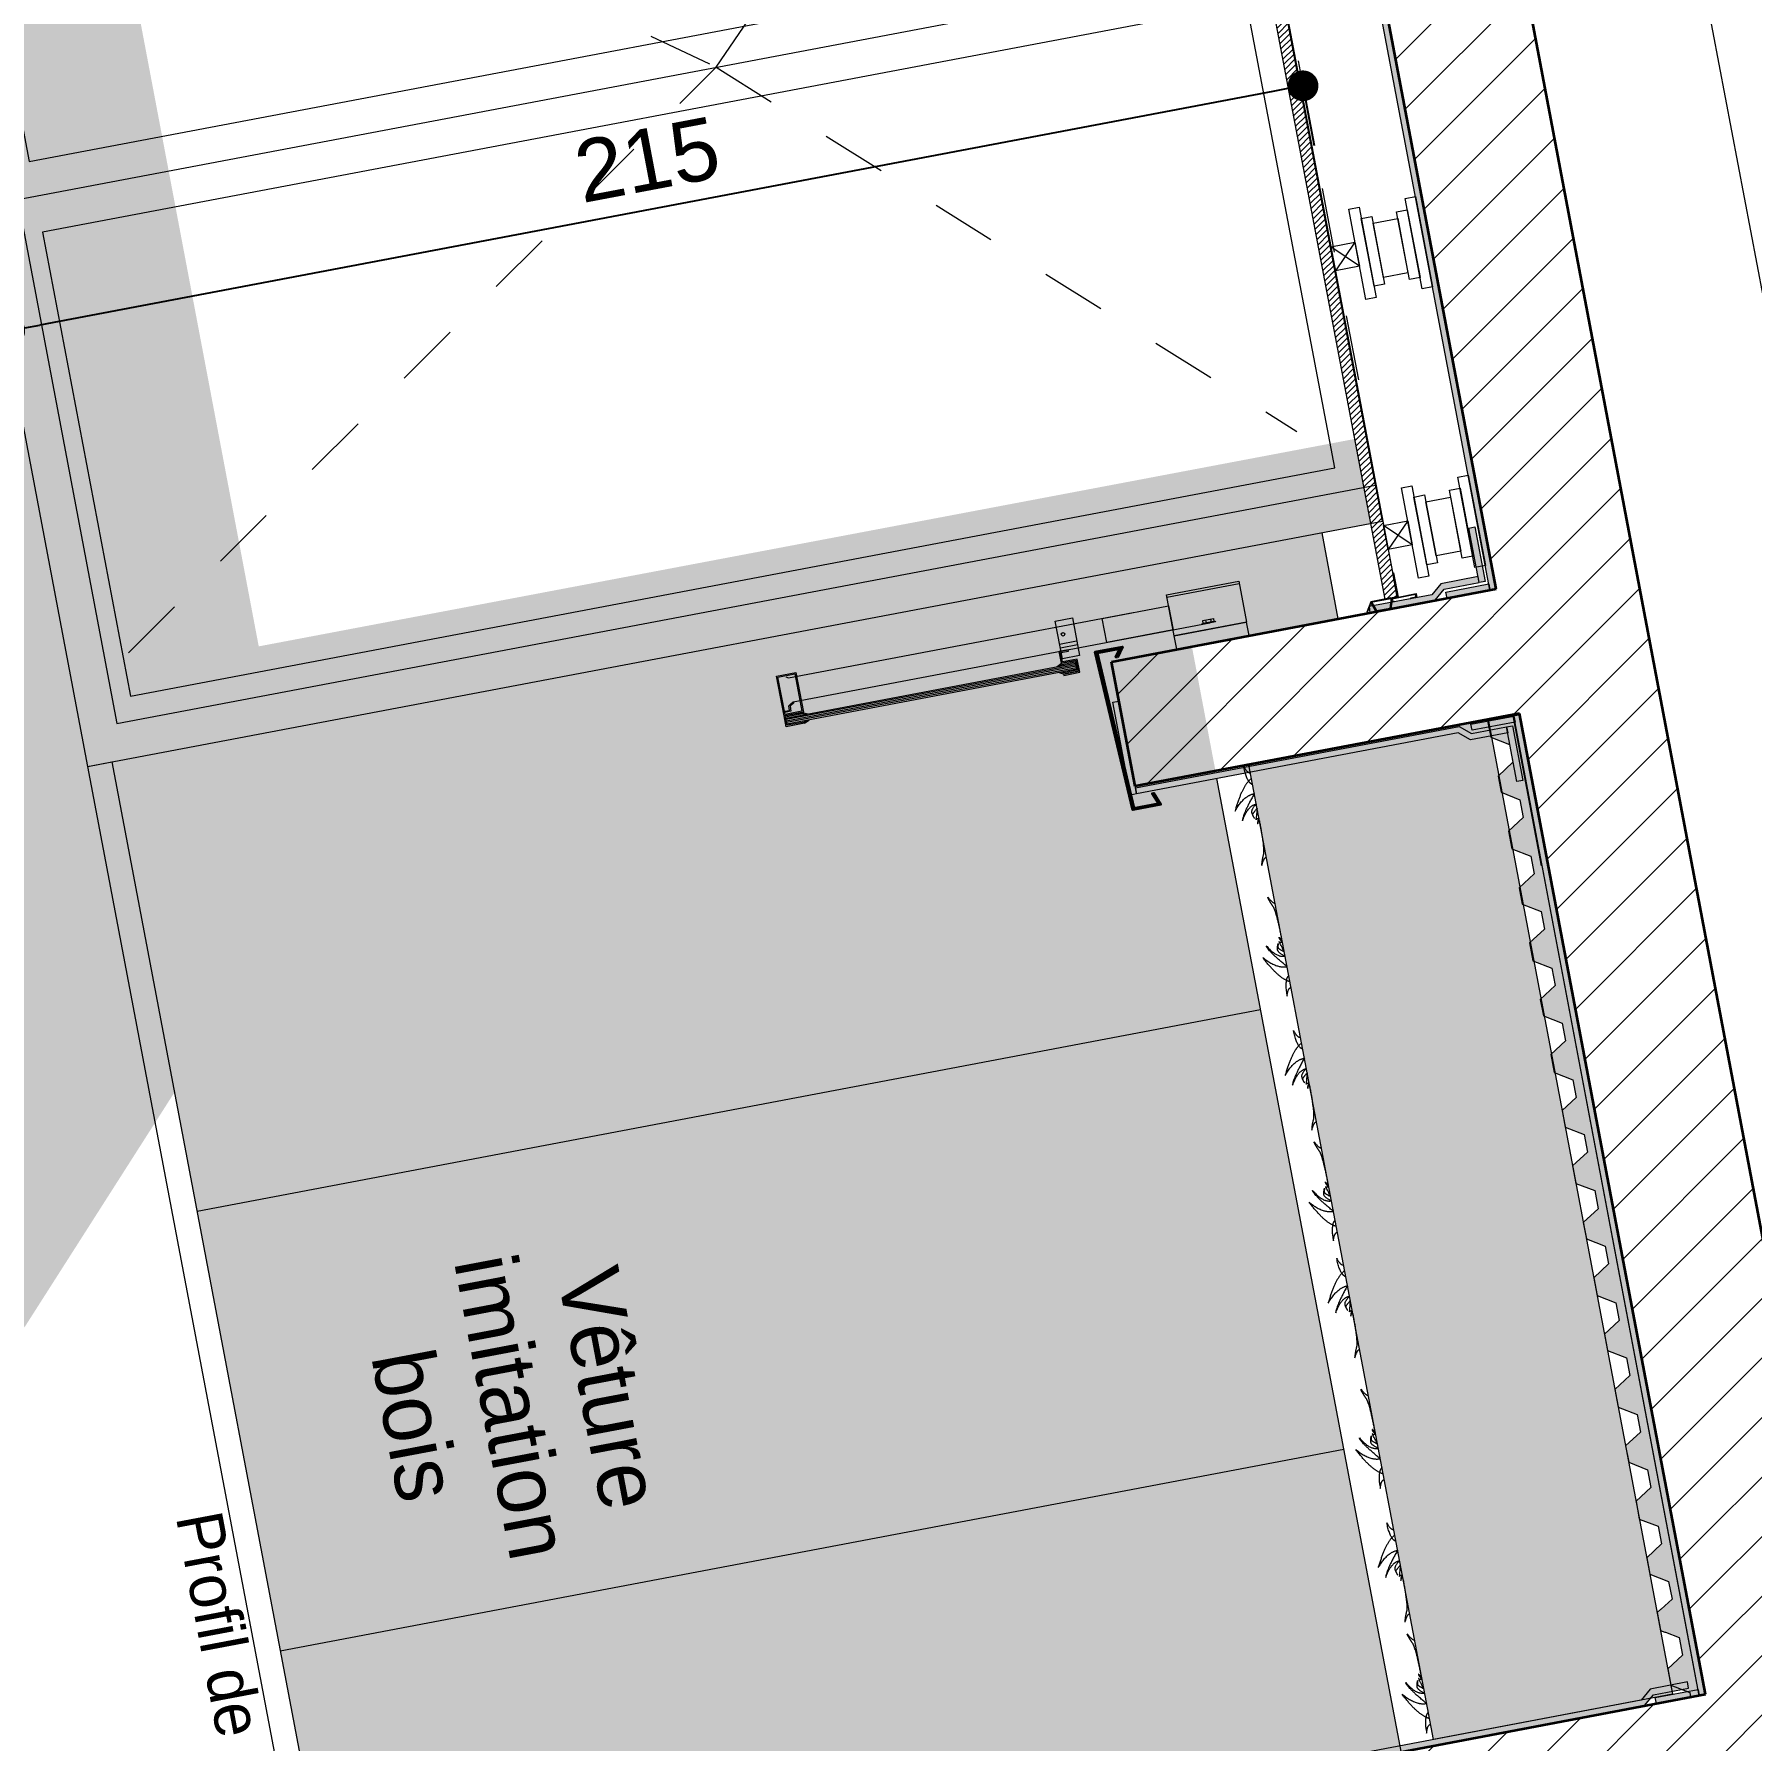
# Model space of a CAD drawing. Header units: centimetres. Extents: x 56941 to 84569, y -27946 to -11680.
# Drawn here: x 58440.4 to 58720.6, y -25611.1 to -25332.8 of the extents above; entities that cross this region are included whole.
import ezdxf

# ---------------------------------------------------------------- set-up
doc = ezdxf.new("R2010")
doc.units = ezdxf.units.CM
doc.header["$LTSCALE"] = 50.8
doc.header["$PDMODE"] = 1
doc.header["$PDSIZE"] = -2
doc.linetypes.add('Style de ligne -1', pattern=[0.41664, 0.20828, -0.20836])
doc.layers.get('0').update_dxf_attribs({"lineweight": 18})
for name, color, linetype, lineweight in [('0-PROJET-BOIS', 7, 'Continuous', 5), ('0-PROJET-BOIS PANNEAUX FACADE', 7, 'Continuous', 5), ('0-PROJET-COTATIONS', 7, 'Continuous', 13), ('0-PROJET-DESSINS CRÉES', 7, 'Continuous', 9), ('0-PROJET-Garde corps', 7, 'Continuous', 5), ('0-PROJET-ISOLATION', 7, 'Continuous', 13), ('0-PROJET-MENUISERIES EXT', 7, 'Continuous', 5), ('0-PROJET-MUR BETON', 7, 'Continuous', 35), ('0-PROJET-TEXTE', 7, 'Continuous', 5)]:
    doc.layers.add(name, color=color, linetype=linetype, lineweight=lineweight)
doc.styles.add('Futura Std Book', font='Futura Std Book')
doc.styles.add('Helvetica', font='Helvetica')
doc.dimstyles.new('IS', dxfattribs={"dimtxt": 10.08724, "dimasz": 5.007446, "dimexe": 2, "dimexo": 10, "dimgap": 3, "dimtad": 1, "dimdec": 1, "dimtxsty": 'Helvetica', "dimblk": 'DOT', "dimblk1": 'DOT', "dimblk2": 'DOT', "dimcen": 0, "dimdle": 10, "dimazin": 0, "dimtfac": 0.8, "dimtdec": 1, "dimtix": 1, "dimtmove": 0, "dimatfit": 0, "dimldrblk": 'VW_FILLEDARROW-1', "dimfxl": 0, "dimfrac": 2, "dimtolj": 1, "dimarcsym": 0})

# ---------------------------------------------------------------- blocks, each defined once
blk = doc.blocks.new('PORTE FENETRE TYPE 1 FACADE')
at = {"layer": '0-PROJET-DESSINS CRÉES', "color": 7, "linetype": 'Continuous', "lineweight": 5}
blk.add_line((177, -6), (177, -215), dxfattribs=at)
at = {"layer": '0-PROJET-DESSINS CRÉES', "color": 7, "linetype": 'Style de ligne -1', "lineweight": 5}
for p, q in [((95, -10), (177, -122)), ((253, -10), (177, -122)), ((177, -122), (95, -204)), ((177, -122), (253, -204))]:
    blk.add_line(p, q, dxfattribs=at)
at = {"layer": '0-PROJET-MENUISERIES EXT', "color": 7, "linetype": 'Continuous', "lineweight": 13, "flags": 128}
for points in [[(270, 0), (270, -215), (0, -215), (0, 0)], [(264, -6), (264, -215), (90, -215), (90, -6)], [(171.23, -9), (171.23, -209), (93, -209), (93, -9)], [(260, -9), (260, -209), (183, -209), (183, -9)]]:
    blk.add_lwpolyline(points, close=True, dxfattribs=at)
blk = doc.blocks.new('Groupe-40-1')
at = {"layer": '0-PROJET-DESSINS CRÉES', "color": 7, "linetype": 'Continuous', "lineweight": 13, "flags": 128}
blk.add_lwpolyline([(19673.3, -47755.86), (19632.26, -47539.15), (19636.19, -47538.4), (19677.23, -47755.12)], close=True, dxfattribs=at)
blk = doc.blocks.new('_DOT')
at = {"color": 0, "linetype": 'ByBlock', "lineweight": -2}
blk.add_line((-0.5, 0), (-1, 0), dxfattribs=at)
at = {"color": 0, "linetype": 'ByBlock', "const_width": 0.5}
blk.add_lwpolyline([(-0.25, 0, 1), (0.25, 0, 1)], format="xyb", close=True, dxfattribs=at)
blk = doc.blocks.new('*D61')
at = {"layer": '0-PROJET-COTATIONS', "color": 0, "linetype": 'Continuous', "lineweight": -2}
for p, q in [((58438.29, -25390.93), (58436.05, -25379.14)), ((58404.47, -25381.34), (58405.16, -25384.99)), ((58431.51, -25382.04), (58410.45, -25386.03))]:
    blk.add_line(p, q, dxfattribs=at)
at = {"layer": 'Defpoints', "color": 0}
for p in [(58405.53, -25386.96), (58406.33, -25391.16), (58492.9, -25679.31)]:
    blk.add_point(p, dxfattribs=at)
at = {"layer": '0-PROJET-COTATIONS', "color": 0, "lineweight": -2, "xscale": 5.007446289062499, "yscale": 5.007446289062499, "zscale": 5.007446289062499}
for p, rotation in [((58436.43, -25381.11), 10.72359474388649), ((58405.53, -25386.96), 190.7235947438865)]:
    blk.add_blockref('_DOT', p, dxfattribs=dict(at, rotation=rotation))
at = {"layer": '0-PROJET-COTATIONS', "color": 0, "lineweight": 5, "insert": (58419.48, -25376.13), "char_height": 10.087, "attachment_point": 5, "rotation": 10.7236, "style": 'Helvetica'}
blk.add_mtext('\\A1;31', dxfattribs=at)
blk = doc.blocks.new('VW_FILLEDARROW-1')
at = {"linetype": 'Continuous', "lineweight": 0}
blk.add_hatch(color=0, dxfattribs=at).paths.add_polyline_path([(-1.997, 0.535), (0, 0), (-1.997, -0.535)])
at = {"color": 0, "linetype": 'Continuous', "lineweight": 5, "flags": 128}
blk.add_lwpolyline([(-1.997, 0.535), (0, 0), (-1.997, -0.535)], close=True, dxfattribs=at)
blk = doc.blocks.new('*D62')
at = {"layer": '0-PROJET-COTATIONS', "color": 0, "linetype": 'Continuous', "lineweight": -2}
for p, q in [((58649.3, -25350.97), (58647.07, -25339.18)), ((58642.52, -25342.08), (58441.35, -25380.18)), ((58438.29, -25390.93), (58436.05, -25379.14))]:
    blk.add_line(p, q, dxfattribs=at)
at = {"layer": 'Defpoints', "color": 0}
for p in [(58653.44, -25372.86), (58436.43, -25381.11), (58492.9, -25679.31)]:
    blk.add_point(p, dxfattribs=at)
at = {"layer": '0-PROJET-COTATIONS', "color": 0, "lineweight": -2, "xscale": 5.007446289062499, "yscale": 5.007446289062499, "zscale": 5.007446289062499}
for p, rotation in [((58647.44, -25341.15), 10.72359474388967), ((58436.43, -25381.11), 190.7235947438897)]:
    blk.add_blockref('_DOT', p, dxfattribs=dict(at, rotation=rotation))
at = {"layer": '0-PROJET-COTATIONS', "color": 0, "lineweight": 5, "insert": (58540.44, -25353.23), "char_height": 10.087, "attachment_point": 5, "rotation": 10.7236, "style": 'Helvetica'}
blk.add_mtext('\\A1;215', dxfattribs=at)
blk = doc.blocks.new('Groupe-91-1')
at = {"layer": '0-PROJET-DESSINS CRÉES', "color": 7, "linetype": 'Continuous', "lineweight": 5}
for points in [[(19822.3, -47542.13), (19821.32, -47541.73), (19820.82, -47539.08)], [(19820.82, -47539.08), (19821.38, -47540.21), (19821.93, -47540.19)], [(19822.1, -47541.11), (19820.54, -47542.34), (19819.44, -47546.41)], [(19819.44, -47546.41), (19820.84, -47543.91), (19822.57, -47543.58)], [(19822.57, -47543.58), (19820.63, -47547.04), (19820.65, -47547.99)], [(19820.65, -47547.99), (19821.5, -47545.55), (19822.89, -47545.29)], [(19822.89, -47545.29), (19822.05, -47546.16), (19822.22, -47547.08), (19822.61, -47547.61)], [(19822.61, -47547.61), (19822.26, -47547.03), (19822.44, -47546.71), (19823.02, -47545.98)], [(19823.02, -47545.98), (19822.85, -47547.99), (19822.88, -47547.68), (19823.33, -47547.59)], [(19823.33, -47547.59), (19823.06, -47548.08), (19823.13, -47548.51)], [(19823.13, -47548.51), (19823.23, -47548.05), (19823.41, -47548.03)], [(19823.41, -47548.03), (19824.21, -47552.23), (19824.07, -47553.43)], [(19824.07, -47553.43), (19823.81, -47554.4), (19823.76, -47555.24)], [(19823.8, -47555.31), (19824.15, -47554.01), (19824.53, -47553.94)]]:
    blk.add_open_spline(points, degree=2, dxfattribs=at)
blk = doc.blocks.new('Groupe-92-1')
at = {"layer": '0-PROJET-DESSINS CRÉES', "color": 7, "linetype": 'Continuous', "lineweight": 5}
for points in [[(19825.71, -47562.07), (19825.12, -47561.27), (19824.76, -47560.51)], [(19824.77, -47560.42), (19825.57, -47561.5), (19825.95, -47561.43)], [(19827.07, -47567.35), (19826.27, -47563.14), (19825.71, -47562.07)], [(19827.91, -47571.79), (19824.84, -47569.28), (19824.51, -47568.38)], [(19824.51, -47568.38), (19826.2, -47570.35), (19827.59, -47570.08)], [(19827.59, -47570.08), (19826.48, -47569.58), (19826.3, -47568.66), (19826.48, -47568.02)], [(19826.48, -47568.02), (19826.36, -47568.69), (19826.65, -47568.93), (19827.46, -47569.39)], [(19827.15, -47567.78), (19826.72, -47567.43), (19826.62, -47567)], [(19826.62, -47567), (19826.89, -47567.39), (19827.07, -47567.35)], [(19827.46, -47569.39), (19826.56, -47567.59), (19826.7, -47567.87), (19827.15, -47567.78)], [(19828.38, -47574.26), (19826.47, -47573.69), (19823.96, -47570.3)], [(19823.96, -47570.3), (19826.18, -47572.12), (19827.91, -47571.79)], [(19828.18, -47573.24), (19827.42, -47573.97), (19827.92, -47576.62)], [(19827.92, -47576.62), (19828.03, -47575.37), (19828.55, -47575.18)]]:
    blk.add_open_spline(points, degree=2, dxfattribs=at)
blk = doc.blocks.new('Groupe-93-1')
at = {"layer": '0-PROJET-DESSINS CRÉES', "color": 7, "linetype": 'Continuous', "lineweight": 5}
for points in [[(19830.46, -47585.28), (19829.49, -47584.88), (19828.99, -47582.23)], [(19828.99, -47582.23), (19829.54, -47583.36), (19830.09, -47583.34)], [(19830.27, -47584.26), (19828.7, -47585.49), (19827.61, -47589.56)], [(19827.61, -47589.56), (19829.01, -47587.06), (19830.74, -47586.73)], [(19830.74, -47586.73), (19828.8, -47590.19), (19828.82, -47591.14)], [(19828.82, -47591.14), (19829.67, -47588.7), (19831.06, -47588.44)], [(19831.06, -47588.44), (19830.21, -47589.31), (19830.39, -47590.23), (19830.78, -47590.76)], [(19830.78, -47590.76), (19830.42, -47590.18), (19830.61, -47589.86), (19831.19, -47589.13)], [(19831.19, -47589.13), (19831.02, -47591.14), (19831.05, -47590.82), (19831.5, -47590.74)], [(19831.5, -47590.74), (19831.22, -47591.23), (19831.29, -47591.66)], [(19831.29, -47591.66), (19831.39, -47591.2), (19831.58, -47591.18)], [(19831.58, -47591.18), (19832.37, -47595.38), (19832.24, -47596.58)], [(19832.24, -47596.58), (19831.98, -47597.54), (19831.93, -47598.39)], [(19831.96, -47598.46), (19832.31, -47597.16), (19832.7, -47597.09)]]:
    blk.add_open_spline(points, degree=2, dxfattribs=at)
blk = doc.blocks.new('Groupe-94-1')
at = {"layer": '0-PROJET-DESSINS CRÉES', "color": 7, "linetype": 'Continuous', "lineweight": 5}
for points in [[(19833.27, -47601.99), (19832.68, -47601.19), (19832.32, -47600.43)], [(19832.33, -47600.34), (19833.13, -47601.42), (19833.51, -47601.35)], [(19834.63, -47607.27), (19833.83, -47603.06), (19833.27, -47601.99)], [(19835.15, -47610), (19834.04, -47609.5), (19833.86, -47608.58), (19834.04, -47607.94)], [(19834.04, -47607.94), (19833.92, -47608.61), (19834.21, -47608.85), (19835.02, -47609.31)], [(19834.71, -47607.7), (19834.28, -47607.35), (19834.18, -47606.92)], [(19834.18, -47606.92), (19834.45, -47607.31), (19834.63, -47607.27)], [(19835.02, -47609.31), (19834.12, -47607.51), (19834.26, -47607.79), (19834.71, -47607.7)], [(19835.94, -47614.18), (19834.03, -47613.61), (19831.52, -47610.22)], [(19831.52, -47610.22), (19833.74, -47612.04), (19835.47, -47611.71)], [(19835.47, -47611.71), (19832.4, -47609.2), (19832.07, -47608.3)], [(19832.07, -47608.3), (19833.76, -47610.27), (19835.15, -47610)], [(19835.74, -47613.16), (19834.98, -47613.89), (19835.48, -47616.54)], [(19835.48, -47616.54), (19835.59, -47615.29), (19836.11, -47615.1)]]:
    blk.add_open_spline(points, degree=2, dxfattribs=at)
blk = doc.blocks.new('Groupe-95-1')
at = {"layer": '0-PROJET-DESSINS CRÉES', "color": 7, "linetype": 'Continuous', "lineweight": 5}
for points in [[(19837.31, -47621.39), (19835.74, -47622.62), (19834.64, -47626.7)], [(19837.5, -47622.42), (19836.53, -47622.01), (19836.02, -47619.36)], [(19836.02, -47619.36), (19836.58, -47620.49), (19837.13, -47620.47)], [(19834.64, -47626.7), (19836.05, -47624.19), (19837.77, -47623.86)], [(19837.77, -47623.86), (19835.84, -47627.32), (19835.86, -47628.28)], [(19835.86, -47628.28), (19836.71, -47625.83), (19838.1, -47625.57)], [(19838.1, -47625.57), (19837.25, -47626.45), (19837.42, -47627.36), (19837.82, -47627.89)], [(19837.82, -47627.89), (19837.46, -47627.32), (19837.65, -47626.99), (19838.23, -47626.26)], [(19838.23, -47626.26), (19838.06, -47628.27), (19838.08, -47627.96), (19838.53, -47627.87)], [(19838.53, -47627.87), (19838.26, -47628.36), (19838.33, -47628.79)], [(19838.33, -47628.79), (19838.43, -47628.33), (19838.62, -47628.31)], [(19838.62, -47628.31), (19839.41, -47632.52), (19839.28, -47633.71)], [(19839.28, -47633.71), (19839.02, -47634.68), (19838.97, -47635.52)], [(19839, -47635.59), (19839.35, -47634.3), (19839.74, -47634.22)]]:
    blk.add_open_spline(points, degree=2, dxfattribs=at)
blk = doc.blocks.new('Groupe-96-1')
at = {"layer": '0-PROJET-DESSINS CRÉES', "color": 7, "linetype": 'Continuous', "lineweight": 5}
for points in [[(19840.91, -47642.36), (19840.32, -47641.55), (19839.96, -47640.79)], [(19839.97, -47640.7), (19840.77, -47641.79), (19841.15, -47641.71)], [(19842.27, -47647.63), (19841.48, -47643.42), (19840.91, -47642.36)], [(19843.11, -47652.07), (19840.04, -47649.56), (19839.72, -47648.67)], [(19839.72, -47648.67), (19841.4, -47650.63), (19842.79, -47650.37)], [(19842.79, -47650.37), (19841.68, -47649.86), (19841.51, -47648.94), (19841.68, -47648.31)], [(19841.68, -47648.31), (19841.56, -47648.97), (19841.85, -47649.21), (19842.66, -47649.68)], [(19842.35, -47648.06), (19841.92, -47647.71), (19841.83, -47647.28)], [(19841.83, -47647.28), (19842.09, -47647.67), (19842.27, -47647.63)], [(19842.66, -47649.68), (19841.76, -47647.87), (19841.9, -47648.15), (19842.35, -47648.06)], [(19843.58, -47654.54), (19841.67, -47653.97), (19839.16, -47650.58)], [(19839.16, -47650.58), (19841.39, -47652.4), (19843.11, -47652.07)], [(19843.39, -47653.52), (19842.63, -47654.26), (19843.13, -47656.9)], [(19843.13, -47656.9), (19843.23, -47655.65), (19843.76, -47655.47)]]:
    blk.add_open_spline(points, degree=2, dxfattribs=at)
blk = doc.blocks.new('Groupe-97-1')
at = {"layer": '0-PROJET-DESSINS CRÉES', "color": 7, "linetype": 'Continuous', "lineweight": 5}
for points in [[(19845.67, -47665.56), (19844.69, -47665.16), (19844.19, -47662.51)], [(19844.19, -47662.51), (19844.75, -47663.64), (19845.3, -47663.62)], [(19845.47, -47664.54), (19843.91, -47665.77), (19842.81, -47669.84)], [(19842.81, -47669.84), (19844.21, -47667.34), (19845.94, -47667.01)], [(19845.94, -47667.01), (19844, -47670.47), (19844.02, -47671.42)], [(19844.02, -47671.42), (19844.87, -47668.98), (19846.26, -47668.72)], [(19846.26, -47668.72), (19845.42, -47669.59), (19845.59, -47670.51), (19845.98, -47671.04)], [(19845.98, -47671.04), (19845.63, -47670.46), (19845.81, -47670.14), (19846.39, -47669.41)], [(19846.39, -47669.41), (19846.22, -47671.42), (19846.25, -47671.11), (19846.7, -47671.02)], [(19846.7, -47671.02), (19846.42, -47671.51), (19846.49, -47671.94)], [(19846.49, -47671.94), (19846.6, -47671.48), (19846.78, -47671.46)], [(19846.78, -47671.46), (19847.58, -47675.66), (19847.44, -47676.86)], [(19847.44, -47676.86), (19847.18, -47677.82), (19847.13, -47678.67)], [(19847.17, -47678.74), (19847.52, -47677.44), (19847.9, -47677.37)]]:
    blk.add_open_spline(points, degree=2, dxfattribs=at)
blk = doc.blocks.new('Groupe-98-1')
at = {"layer": '0-PROJET-DESSINS CRÉES', "color": 7, "linetype": 'Continuous', "lineweight": 5}
for points in [[(19848.47, -47682.28), (19847.88, -47681.47), (19847.52, -47680.71)], [(19847.53, -47680.62), (19848.33, -47681.71), (19848.71, -47681.63)], [(19849.83, -47687.55), (19849.04, -47683.34), (19848.47, -47682.28)], [(19850.67, -47691.99), (19847.6, -47689.48), (19847.28, -47688.59)], [(19847.28, -47688.59), (19848.96, -47690.55), (19850.35, -47690.29)], [(19850.35, -47690.29), (19849.24, -47689.78), (19849.07, -47688.86), (19849.24, -47688.23)], [(19849.24, -47688.23), (19849.12, -47688.89), (19849.41, -47689.13), (19850.22, -47689.6)], [(19849.91, -47687.98), (19849.48, -47687.63), (19849.39, -47687.2)], [(19849.39, -47687.2), (19849.65, -47687.59), (19849.83, -47687.55)], [(19850.22, -47689.6), (19849.32, -47687.79), (19849.46, -47688.07), (19849.91, -47687.98)], [(19851.14, -47694.46), (19849.23, -47693.89), (19846.72, -47690.5)], [(19846.72, -47690.5), (19848.95, -47692.32), (19850.67, -47691.99)], [(19850.95, -47693.44), (19850.19, -47694.18), (19850.69, -47696.82)], [(19850.69, -47696.82), (19850.79, -47695.57), (19851.32, -47695.39)]]:
    blk.add_open_spline(points, degree=2, dxfattribs=at)
blk = doc.blocks.new('Groupe-99-1')
at = {"layer": '0-PROJET-DESSINS CRÉES', "color": 7}
for name in ['Groupe-91-1', 'Groupe-92-1', 'Groupe-93-1', 'Groupe-94-1', 'Groupe-95-1', 'Groupe-96-1', 'Groupe-97-1', 'Groupe-98-1']:
    blk.add_blockref(name, (0, 0), dxfattribs=at)
blk = doc.blocks.new('Groupe-131-1')
at = {"layer": '0-PROJET-Garde corps', "color": 7, "linetype": 'Continuous', "lineweight": 5}
for p, q in [((19814.62, -47515.27), (19814.71, -47515.74)), ((19815.44, -47515.11), (19815.53, -47515.58))]:
    blk.add_line(p, q, dxfattribs=at)
at = {"layer": '0-PROJET-Garde corps', "color": 7, "linetype": 'Continuous', "lineweight": 5, "flags": 128}
for points in [[(19816.21, -47515.46), (19816.23, -47515.57), (19814.05, -47515.98), (19814.02, -47515.87)], [(19815.89, -47515.03), (19815.98, -47515.5), (19814.25, -47515.83), (19814.16, -47515.35)]]:
    blk.add_lwpolyline(points, close=True, dxfattribs=at)
blk = doc.blocks.new('Groupe-132-1')
at = {"layer": '0-PROJET-Garde corps', "color": 7}
blk.add_blockref('Groupe-131-1', (0, 0), dxfattribs=at)
blk = doc.blocks.new('Groupe-133-1')
at = {"layer": '0-PROJET-Garde corps', "color": 7, "linetype": 'Continuous', "lineweight": 5, "flags": 128}
for points in [[(19745.86, -47530.89), (19744.63, -47524.41), (19747.77, -47523.81), (19749, -47530.3)], [(19746.02, -47530.66), (19744.86, -47524.57), (19747.61, -47524.05), (19748.77, -47530.14)]]:
    blk.add_lwpolyline(points, close=True, dxfattribs=at)
blk = doc.blocks.new('Groupe-134-1')
at = {"layer": '0-PROJET-DESSINS CRÉES', "color": 7, "linetype": 'Continuous', "lineweight": 13, "flags": 128}
for points in [[(19791.46, -47524.08), (19793.87, -47523.62), (19793.53, -47521.86), (19791.13, -47522.31), (19790.76, -47520.39), (19792.2, -47520.12)], [(19791.5, -47524.28), (19794.1, -47523.78), (19793.69, -47521.62), (19791.29, -47522.08), (19791, -47520.55), (19792.24, -47520.32)]]:
    blk.add_lwpolyline(points, dxfattribs=at)
at = {"layer": '0-PROJET-Garde corps', "color": 8, "linetype": 'Continuous', "lineweight": 5}
for p, q in [((19808.31, -47511.52), (19820.1, -47509.28)), ((19790.81, -47519.17), (19793.59, -47518.65)), ((19790.93, -47519.8), (19793.71, -47519.27)), ((19793.46, -47522.54), (19746.17, -47531.49)), ((19793.51, -47522.79), (19746.22, -47531.74)), ((19793.55, -47523.03), (19746.27, -47531.99))]:
    blk.add_line(p, q, dxfattribs=at)
at = {"layer": '0-PROJET-Garde corps', "color": 7, "linetype": 'Continuous', "lineweight": 5}
blk.add_line((19749.19, -47532.09), (19749.91, -47531.58), dxfattribs=at)
at = {"layer": '0-PROJET-Garde corps', "color": 7, "linetype": 'Continuous', "lineweight": 5, "flags": 128}
for points in [[(19820.03, -47508.93), (19821.3, -47515.62), (19809.51, -47517.85), (19808.24, -47511.17)], [(19791.26, -47521.57), (19790.1, -47515.45), (19792.89, -47514.92), (19794.05, -47521.04)], [(19746.31, -47532.23), (19746.13, -47531.25), (19793.41, -47522.29), (19793.6, -47523.28)], [(19745.95, -47530.32), (19745.92, -47530.15), (19746.76, -47529.99), (19746.62, -47529.23), (19747.34, -47528.61), (19747.46, -47528.75), (19746.82, -47529.3), (19746.97, -47530.13)]]:
    blk.add_lwpolyline(points, close=True, dxfattribs=at)
for points in [[(19746.15, -47524.54), (19746.58, -47524.69), (19802.8, -47514.04)], [(19746.98, -47528.92), (19747.33, -47528.62), (19815.34, -47515.74)], [(19790.41, -47522.83), (19791.13, -47522.31), (19793.53, -47521.86), (19793.87, -47523.62), (19791.46, -47524.08), (19790.6, -47523.84)], [(19790.82, -47522.78), (19791.21, -47522.5), (19793.37, -47522.09), (19793.63, -47523.46), (19791.47, -47523.87), (19791.04, -47523.75)], [(19749.91, -47531.58), (19749.19, -47532.09), (19746.19, -47532.66), (19745.86, -47530.89), (19748.85, -47530.33), (19749.71, -47530.57)], [(19749.5, -47531.62), (19749.11, -47531.91), (19746.35, -47532.43), (19746.09, -47531.05), (19748.84, -47530.53), (19749.27, -47530.65)]]:
    blk.add_lwpolyline(points, dxfattribs=at)
at = {"layer": '0-PROJET-Garde corps', "color": 7, "linetype": 'Continuous', "lineweight": 13, "flags": 128}
for points in [[(19808.58, -47512.95), (19809.33, -47516.88), (19798.52, -47518.92), (19797.77, -47514.99)], [(19821.26, -47515.62), (19821.67, -47517.8), (19809.92, -47520.03), (19809.51, -47517.85)], [(19791.46, -47524.08), (19791.5, -47524.28), (19794.1, -47523.78), (19793.69, -47521.62), (19791.29, -47522.08), (19791, -47520.55), (19792.24, -47520.32), (19792.2, -47520.12), (19790.76, -47520.39), (19791.13, -47522.31), (19793.53, -47521.86), (19793.87, -47523.62)]]:
    blk.add_lwpolyline(points, close=True, dxfattribs=at)
at = {"layer": '0-PROJET-Garde corps', "color": 7, "linetype": 'Continuous', "lineweight": 5}
blk.add_circle((19791.35, -47517.59), 0.288, dxfattribs=at)
at = {"layer": '0-PROJET-DESSINS CRÉES', "color": 7}
blk.add_blockref('Groupe-132-1', (0, 0), dxfattribs=at)
at = {"layer": '0-PROJET-Garde corps', "color": 7}
blk.add_blockref('Groupe-133-1', (0, 0), dxfattribs=at)
blk = doc.blocks.new('Groupe-139-1')
at = {"layer": '0-PROJET-DESSINS CRÉES', "lineweight": 5, "flags": 128}
for points in [[(19858.58, -47506.67), (19855.79, -47491.93), (19857.48, -47491.61), (19860.27, -47506.35)], [(19849.37, -47508.41), (19846.58, -47493.67), (19848.27, -47493.35), (19851.06, -47508.09)], [(19850.71, -47506.25), (19848.62, -47495.19), (19850.36, -47494.86), (19852.45, -47505.92)], [(19852.24, -47504.81), (19850.57, -47495.97), (19854.57, -47495.21), (19856.25, -47504.05)], [(19856.5, -47505.15), (19854.41, -47494.1), (19856.14, -47493.77), (19858.24, -47504.82)]]:
    blk.add_lwpolyline(points, close=True, dxfattribs=at)
blk = doc.blocks.new('Groupe-140-1')
at = {"layer": '0-PROJET-DESSINS CRÉES', "color": 7, "linetype": 'Continuous', "lineweight": 13}
for p, q in [((19848.35, -47503.01), (19843.68, -47499.82)), ((19847.61, -47499.07), (19844.42, -47503.75))]:
    blk.add_line(p, q, dxfattribs=at)
at = {"layer": '0-PROJET-DESSINS CRÉES', "color": 7, "linetype": 'Continuous', "lineweight": 13, "flags": 128}
blk.add_lwpolyline([(19844.42, -47503.75), (19843.68, -47499.82), (19847.61, -47499.07), (19848.35, -47503.01)], close=True, dxfattribs=at)
blk = doc.blocks.new('Groupe-157-1')
at = {"layer": '0-PROJET-DESSINS CRÉES', "lineweight": 5, "flags": 128}
for points in [[(19840.77, -47462.96), (19837.98, -47448.22), (19839.67, -47447.9), (19842.46, -47462.64)], [(19849.98, -47461.22), (19847.19, -47446.48), (19848.88, -47446.16), (19851.67, -47460.9)], [(19842.11, -47460.8), (19840.01, -47449.74), (19841.75, -47449.41), (19843.84, -47460.47)], [(19843.63, -47459.36), (19841.96, -47450.52), (19845.97, -47449.76), (19847.64, -47458.6)], [(19847.89, -47459.7), (19845.8, -47448.65), (19847.54, -47448.32), (19849.63, -47459.37)]]:
    blk.add_lwpolyline(points, close=True, dxfattribs=at)
blk = doc.blocks.new('Groupe-158-1')
at = {"layer": '0-PROJET-DESSINS CRÉES', "color": 7, "linetype": 'Continuous', "lineweight": 13}
for p, q in [((19839, -47453.62), (19835.81, -47458.3)), ((19839.74, -47457.55), (19835.07, -47454.37))]:
    blk.add_line(p, q, dxfattribs=at)
at = {"layer": '0-PROJET-DESSINS CRÉES', "color": 7, "linetype": 'Continuous', "lineweight": 13, "flags": 128}
blk.add_lwpolyline([(19835.81, -47458.3), (19835.07, -47454.37), (19839, -47453.62), (19839.74, -47457.55)], close=True, dxfattribs=at)

msp = doc.modelspace()

# ---------------------------------------------------------------- hatches: boundary and pattern name
at = {"layer": '0-PROJET-BOIS', "linetype": 'Continuous', "lineweight": 5}
h = msp.add_hatch(dxfattribs=at)
h.set_pattern_fill('bois 45', color=9, style=0, pattern_type=2)
h.set_pattern_definition([(45, (38816.9114, 22086.9576), (0, -1), [])])
h.paths.add_polyline_path([(58567.17, -24919.6), (58662.79, -25424.51), (58660.83, -25424.88), (58565.21, -24919.97)])
at = {"layer": '0-PROJET-BOIS PANNEAUX FACADE', "linetype": 'Continuous', "lineweight": 0}
msp.add_hatch(color=34, dxfattribs=at).paths.add_polyline_path([(58650.48, -25414.06), (58653.13, -25428.09), (58629.3, -25432.6), (58667.69, -25635.29), (58494.14, -25668.16), (58453.1, -25451.44)])
at = {"layer": '0-PROJET-DESSINS CRÉES', "linetype": 'Continuous', "lineweight": 0}
for color, points in [(7, [(58105.73, -25101.09), (58403.55, -25044.69), (58484.53, -25472.08), (58438.8, -25543.72), (58363.17, -25144.51), (58359.64, -25145.18), (58354.74, -25119.45), (58059.13, -25175.44)]), (7, [(58414.12, -25184.03), (58461.74, -25435.49), (58655.88, -25398.76), (58658.5, -25412.58), (58449.13, -25452.19), (58398.89, -25186.91)]), (7, [(58617.15, -25434.42), (58616.9, -25434.35), (58617.52, -25432.99), (58613.82, -25433.69), (58619.82, -25458.97), (58623.83, -25458.21), (58622.84, -25456.6), (58623.07, -25456.55), (58624.23, -25458.38), (58619.64, -25459.25), (58613.5, -25433.5), (58617.97, -25432.65)]), (254, [(58681.72, -25443.93), (58677.54, -25444.72), (58678.05, -25447.4), (58681.12, -25448.61), (58681.67, -25451.49), (58679.25, -25453.74), (58679.76, -25456.4), (58682.83, -25457.61), (58683.37, -25460.49), (58680.96, -25462.74), (58681.5, -25465.62), (58684.58, -25466.83), (58685.12, -25469.72), (58682.7, -25471.97), (58683.21, -25474.63), (58686.28, -25475.84), (58686.83, -25478.72), (58684.41, -25480.97), (58684.94, -25483.9), (58688.03, -25485.06), (58688.57, -25487.94), (58686.15, -25490.19), (58686.66, -25492.85), (58689.73, -25494.06), (58690.28, -25496.94), (58687.86, -25499.19), (58688.4, -25502.08), (58691.48, -25503.29), (58692.02, -25506.17), (58689.71, -25508.32), (58690.22, -25511.01), (58693.29, -25512.22), (58693.84, -25515.1), (58691.42, -25517.35), (58691.96, -25520.24), (58695.03, -25521.38), (58695.58, -25524.33), (58693.16, -25526.58), (58693.67, -25529.24), (58696.74, -25530.45), (58697.29, -25533.33), (58694.87, -25535.58), (58695.42, -25538.46), (58698.49, -25539.67), (58699.03, -25542.55), (58696.62, -25544.8), (58697.12, -25547.46), (58700.19, -25548.67), (58700.74, -25551.56), (58698.32, -25553.81), (58698.87, -25556.69), (58701.94, -25557.9), (58702.49, -25560.78), (58700.07, -25563.03), (58700.57, -25565.69), (58703.64, -25566.9), (58704.19, -25569.78), (58701.77, -25572.03), (58702.3, -25574.97), (58705.39, -25576.12), (58705.94, -25579.01), (58703.52, -25581.26), (58704.02, -25583.92), (58707.09, -25585.13), (58707.64, -25588.01), (58705.88, -25589.65), (58705.74, -25589.68), (58705.21, -25590.17), (58705.75, -25593.06), (58705.77, -25593.14), (58706.45, -25593.41), (58706.58, -25593.38), (58708.83, -25594.27), (58709.37, -25597.15), (58706.95, -25599.4), (58707.46, -25602.06), (58710.53, -25603.27), (58710.67, -25603.98), (58712.09, -25603.71), (58710.01, -25592.73), (58686.46, -25468.34), (58686.34, -25468.37)])]:
    msp.add_hatch(color=color, dxfattribs=at).paths.add_polyline_path(points)
at = {"layer": '0-PROJET-DESSINS CRÉES', "linetype": 'Continuous', "lineweight": 18}
h = msp.add_hatch(dxfattribs=at)
h.set_pattern_fill('Sable-3', color=252, style=0, pattern_type=2)
h.set_pattern_definition([(-57.3808, (805976.2092, -272820.6966), (-2.526815418, -1.61715919), [0.004, -7.996]), (-45, (805975.3686, -272820.373), (-1.828799997, -1.828799997), [0.025863138, -2.560450621]), (-45, (805975.4879, -272821.1308), (-1.828799997, -1.828799997), [0.025863138, -2.560450621]), (-45, (805975.9217, -272819.2517), (-1.828799997, -1.828799997), [0.025863138, -2.560450621]), (-45, (805975.1149, -272819.8067), (-1.828799997, -1.828799997), [0.025863138, -2.560450621]), (-45, (805974.6815, -272820.2255), (-1.828799997, -1.828799997), [0.025863138, -2.560450621]), (-45, (805975.0109, -272820.8527), (-1.828799997, -1.828799997), [0.025863138, -2.560450621]), (-45, (805977.0952, -272820.309), (-1.828799997, -1.828799997), [0.025863138, -2.560450621]), (-45, (805975.699, -272821.437), (-1.828799997, -1.828799997), [0.064657844, -2.5216559146]), (-45, (805976.382, -272820.2206), (-1.828799997, -1.828799997), [0.025863138, -2.560450621]), (-45, (805975.1338, -272819.3063), (-1.828799997, -1.828799997), [0.025863138, -2.560450621]), (-45, (805976.461, -272819.7396), (-1.828799997, -1.828799997), [0.064657844, -2.5216559146]), (-45, (805974.175, -272820.5307), (-1.828799997, -1.828799997), [0.025863138, -2.560450621]), (-45, (805975.7221, -272820.116), (-1.828799997, -1.828799997), [0.064657844, -2.5216559146]), (-45, (805974.378, -272819.6533), (-1.828799997, -1.828799997), [0.064657844, -2.5216559146])])
h.paths.add_polyline_path([(58668.7, -25610.91), (58638.59, -25451.91), (58677.62, -25444.52), (58707.73, -25603.52)])
at = {"layer": '0-PROJET-ISOLATION', "linetype": 'Continuous', "lineweight": 0}
for points in [[(58678.93, -25423.21), (58677.94, -25423.39), (58581.69, -24915.1), (58582.67, -24914.91)], [(58677.17, -25422.01), (58676.19, -25422.2), (58674.5, -25413.29), (58675.49, -25413.11)], [(58658.31, -25427.11), (58669.01, -25425.08), (58670.47, -25423.28), (58676.19, -25422.2), (58676.01, -25421.22), (58669.92, -25422.37), (58668.46, -25424.17), (58658.21, -25426.11)], [(58670.94, -25424.72), (58670.76, -25423.74), (58677.76, -25422.41), (58677.94, -25423.39)], [(58619.29, -25456.84), (58616.42, -25441.7), (58617.4, -25441.51), (58620.27, -25456.65)], [(58681.84, -25443.98), (58682.03, -25444.96), (58675.03, -25446.28), (58674.84, -25445.3)], [(58713.08, -25603.52), (58712.09, -25603.71), (58681.83, -25443.91), (58682.81, -25443.72)], [(58620.08, -25455.67), (58672.91, -25445.68), (58674.93, -25446.81), (58680.65, -25445.73), (58680.83, -25446.71), (58674.75, -25447.86), (58672.73, -25446.72), (58620.27, -25456.65)], [(58683.32, -25454.45), (58682.33, -25454.63), (58680.65, -25445.73), (58681.63, -25445.54)], [(58650.34, -25615.4), (58703.16, -25605.39), (58704.62, -25603.6), (58710.34, -25602.51), (58710.15, -25601.53), (58704.07, -25602.68), (58702.6, -25604.49), (58650.15, -25614.42)], [(58705.09, -25605.03), (58704.9, -25604.05), (58711.91, -25602.73), (58712.09, -25603.71)]]:
    msp.add_hatch(color=255, dxfattribs=at).paths.add_polyline_path(points)
at = {"layer": '0-PROJET-MUR BETON', "linetype": 'Continuous', "lineweight": 5}
h = msp.add_hatch(dxfattribs=at)
h.set_pattern_fill('hachure A', style=0, pattern_type=2)
h.set_pattern_definition([(45, (38816.9114, 22086.9576), (5.2916667, -4.4097222), [])])
h.paths.add_polyline_path([(58363.85, -23759.48), (58340.78, -23637.62), (58275.67, -23649.95), (58272.32, -23632.27), (58337.43, -23619.94), (58306.14, -23454.76), (58286.49, -23458.48), (58283.14, -23440.79), (58914.28, -23321.27), (58922.99, -23337.94), (58860.39, -23349.79), (58918.1, -23654.51), (58968.57, -23644.96), (58977.28, -23661.63), (58921.45, -23672.2), (59360.76, -25991.95), (59405.32, -25983.51), (59415, -26002.03), (59364.48, -26011.6), (59392.32, -26158.59), (59438.53, -26149.84), (59448.21, -26168.37), (58779.05, -26295.09), (58775.33, -26275.44), (58838.07, -26263.56), (58716.93, -25623.86), (58654.19, -25635.74), (58650.34, -25615.4), (58713.08, -25603.52), (58682.78, -25443.54), (58620.04, -25455.42), (58616.19, -25435.09), (58678.93, -25423.21), (58582.67, -24914.91), (58519.93, -24926.8), (58516.08, -24906.46), (58578.82, -24894.58), (58504.71, -24503.25), (58441.97, -24515.13), (58438.12, -24494.79), (58500.86, -24482.91), (58435.98, -24140.35), (58373.24, -24152.23), (58369.39, -24131.89), (58432.13, -24120.01), (58367.2, -23777.16), (58302.1, -23789.49), (58298.75, -23771.8)])
h.paths.add_polyline_path([(59094.84, -26042.31), (59092.73, -26031.16), (59086.39, -26032.36), (58649.19, -23723.76), (58389.8, -23772.88), (58829.11, -26092.63)])
h.paths.add_polyline_path([(58908.68, -23674.62), (58670.78, -23719.67), (59110.09, -26039.42), (59354.33, -25993.17), (59352.21, -25982.02), (59345.88, -25983.22)])
h.paths.add_polyline_path([(59379.55, -26161.01), (59351.71, -26014.02), (58832.83, -26112.28), (58860.67, -26259.28)])
h.paths.add_polyline_path([(58328.74, -23450.48), (58386.45, -23755.2), (58645.84, -23706.07), (58588.13, -23401.35)])
h.paths.add_polyline_path([(58847.62, -23352.21), (58609.72, -23397.26), (58667.43, -23701.99), (58905.33, -23656.93)])

# ---------------------------------------------------------------- linework, layer by layer
at = {"layer": '0-PROJET-BOIS', "lineweight": 13, "flags": 128}
msp.add_lwpolyline([(58567.17, -24919.6), (58662.79, -25424.51), (58660.83, -25424.88), (58565.21, -24919.97)], close=True, dxfattribs=at)
at = {"layer": '0-PROJET-DESSINS CRÉES', "color": 7, "linetype": 'Continuous', "lineweight": 13}
for p, q in [((58750.57, -25523.62), (58700.34, -25258.38)), ((58650.48, -25414.06), (58653.13, -25428.09)), ((58667.69, -25635.29), (58633.38, -25454.17)), ((58466.98, -25524.71), (58640.52, -25491.84)), ((58480.56, -25596.43), (58654.1, -25563.57))]:
    msp.add_line(p, q, dxfattribs=at)
at = {"layer": '0-PROJET-DESSINS CRÉES', "color": 7, "linetype": 'Style de ligne -1', "lineweight": 13}
msp.add_line((58656.52, -25389.09), (58637.17, -25286.9), dxfattribs=at)
at = {"layer": '0-PROJET-DESSINS CRÉES', "color": 7, "linetype": 'Continuous', "lineweight": 5, "flags": 128}
for points in [[(58658.56, -25425.53), (58658.67, -25425.43), (58659.41, -25426.76), (58661.66, -25426.34), (58661.88, -25424.75), (58662.8, -25424.57), (58662.06, -25420.62), (58662.2, -25420.6), (58662.95, -25424.55), (58665.9, -25423.99), (58666.02, -25424.64), (58665.04, -25424.82), (58665.01, -25424.67), (58665.85, -25424.52), (58665.78, -25424.16), (58662, -25424.88), (58661.94, -25425.25), (58662.31, -25425.19), (58662.34, -25425.33), (58661.92, -25425.41), (58661.77, -25426.46), (58659.33, -25426.92)], [(58681.72, -25443.93), (58677.54, -25444.72), (58678.05, -25447.4), (58681.12, -25448.61), (58681.67, -25451.49), (58679.25, -25453.74), (58679.76, -25456.4), (58682.83, -25457.61), (58683.37, -25460.49), (58680.96, -25462.74), (58681.5, -25465.62), (58684.58, -25466.83), (58685.12, -25469.72), (58682.7, -25471.97), (58683.21, -25474.63), (58686.28, -25475.84), (58686.83, -25478.72), (58684.41, -25480.97), (58684.94, -25483.9), (58688.03, -25485.06), (58688.57, -25487.94), (58686.15, -25490.19), (58686.66, -25492.85), (58689.73, -25494.06), (58690.28, -25496.94), (58687.86, -25499.19), (58688.4, -25502.08), (58691.48, -25503.29), (58692.02, -25506.17), (58689.71, -25508.32), (58690.22, -25511.01), (58693.29, -25512.22), (58693.84, -25515.1), (58691.42, -25517.35), (58691.96, -25520.24), (58695.03, -25521.38), (58695.58, -25524.33), (58693.16, -25526.58), (58693.67, -25529.24), (58696.74, -25530.45), (58697.29, -25533.33), (58694.87, -25535.58), (58695.42, -25538.46), (58698.49, -25539.67), (58699.03, -25542.55), (58696.62, -25544.8), (58697.12, -25547.46), (58700.19, -25548.67), (58700.74, -25551.56), (58698.32, -25553.81), (58698.87, -25556.69), (58701.94, -25557.9), (58702.49, -25560.78), (58700.07, -25563.03), (58700.57, -25565.69), (58703.64, -25566.9), (58704.19, -25569.78), (58701.77, -25572.03), (58702.3, -25574.97), (58705.39, -25576.12), (58705.94, -25579.01), (58703.52, -25581.26), (58704.02, -25583.92), (58707.09, -25585.13), (58707.64, -25588.01), (58705.88, -25589.65), (58705.74, -25589.68), (58705.21, -25590.17), (58705.75, -25593.06), (58705.77, -25593.14), (58706.45, -25593.41), (58706.58, -25593.38), (58708.83, -25594.27), (58709.37, -25597.15), (58706.95, -25599.4), (58707.46, -25602.06), (58710.53, -25603.27), (58710.67, -25603.98), (58712.09, -25603.71), (58710.01, -25592.73), (58686.46, -25468.34), (58686.34, -25468.37)]]:
    msp.add_lwpolyline(points, close=True, dxfattribs=at)
at = {"layer": '0-PROJET-DESSINS CRÉES', "color": 7, "linetype": 'Continuous', "lineweight": 13, "flags": 128}
msp.add_lwpolyline([(58657.85, -25427.01), (58657.94, -25427.04), (58658.57, -25425.41), (58661.76, -25424.8), (58661.74, -25424.7), (58658.5, -25425.32)], close=True, dxfattribs=at)
at = {"layer": '0-PROJET-DESSINS CRÉES', "color": 7, "linetype": 'Continuous', "lineweight": 35, "flags": 128}
msp.add_lwpolyline([(58617.15, -25434.42), (58616.9, -25434.35), (58617.52, -25432.99), (58613.82, -25433.69), (58619.82, -25458.97), (58623.83, -25458.21), (58622.84, -25456.6), (58623.07, -25456.55), (58624.23, -25458.38), (58619.64, -25459.25), (58613.5, -25433.5), (58617.97, -25432.65)], close=True, dxfattribs=at)
at = {"layer": '0-PROJET-DESSINS CRÉES', "linetype": 'Continuous', "lineweight": 5, "flags": 128}
msp.add_lwpolyline([(58668.7, -25610.91), (58638.59, -25451.91), (58677.62, -25444.52), (58707.73, -25603.52)], close=True, dxfattribs=at)
at = {"layer": '0-PROJET-ISOLATION', "flags": 128}
for points in [[(58678.93, -25423.21), (58677.94, -25423.39), (58581.69, -24915.1), (58582.67, -24914.91)], [(58677.17, -25422.01), (58676.19, -25422.2), (58674.5, -25413.29), (58675.49, -25413.11)], [(58658.31, -25427.11), (58669.01, -25425.08), (58670.47, -25423.28), (58676.19, -25422.2), (58676.01, -25421.22), (58669.92, -25422.37), (58668.46, -25424.17), (58658.21, -25426.11)], [(58670.94, -25424.72), (58670.76, -25423.74), (58677.76, -25422.41), (58677.94, -25423.39)], [(58619.29, -25456.84), (58616.42, -25441.7), (58617.4, -25441.51), (58620.27, -25456.65)], [(58681.84, -25443.98), (58682.03, -25444.96), (58675.03, -25446.28), (58674.84, -25445.3)], [(58713.08, -25603.52), (58712.09, -25603.71), (58681.83, -25443.91), (58682.81, -25443.72)], [(58620.08, -25455.67), (58672.91, -25445.68), (58674.93, -25446.81), (58680.65, -25445.73), (58680.83, -25446.71), (58674.75, -25447.86), (58672.73, -25446.72), (58620.27, -25456.65)], [(58683.32, -25454.45), (58682.33, -25454.63), (58680.65, -25445.73), (58681.63, -25445.54)], [(58650.34, -25615.4), (58703.16, -25605.39), (58704.62, -25603.6), (58710.34, -25602.51), (58710.15, -25601.53), (58704.07, -25602.68), (58702.6, -25604.49), (58650.15, -25614.42)], [(58705.09, -25605.03), (58704.9, -25604.05), (58711.91, -25602.73), (58712.09, -25603.71)]]:
    msp.add_lwpolyline(points, close=True, dxfattribs=at)
at = {"layer": '0-PROJET-MUR BETON', "flags": 128}
msp.add_lwpolyline([(58921.45, -23672.2), (59360.76, -25991.95), (59405.32, -25983.51), (59415, -26002.03), (59364.48, -26011.6), (59392.32, -26158.59), (59438.53, -26149.84), (59448.21, -26168.37), (58779.05, -26295.09), (58775.33, -26275.44), (58838.07, -26263.56), (58716.93, -25623.86), (58654.19, -25635.74), (58650.34, -25615.4), (58713.08, -25603.52), (58682.78, -25443.54), (58620.04, -25455.42), (58616.19, -25435.09), (58678.93, -25423.21), (58582.67, -24914.91)], dxfattribs=at)
msp.add_lwpolyline([(59094.84, -26042.31), (59092.73, -26031.16), (59086.39, -26032.36), (58649.19, -23723.76), (58389.8, -23772.88), (58829.11, -26092.63)], close=True, dxfattribs=at)

# ---------------------------------------------------------------- block references
at = {"layer": '0-PROJET-BOIS', "color": 7}
msp.add_blockref('Groupe-40-1', (38816.91, 22086.96), dxfattribs=at)
at = {"layer": '0-PROJET-DESSINS CRÉES', "color": 7, "xscale": -1, "rotation": 100.7235947439342}
msp.add_blockref('PORTE FENETRE TYPE 1 FACADE', (58398.89, -25186.91), dxfattribs=at)
at = {"layer": '0-PROJET-DESSINS CRÉES'}
for name in ['Groupe-157-1', 'Groupe-139-1']:
    msp.add_blockref(name, (38816.91, 22086.96), dxfattribs=at)
at = {"layer": '0-PROJET-DESSINS CRÉES', "color": 7}
for name in ['Groupe-158-1', 'Groupe-140-1', 'Groupe-99-1']:
    msp.add_blockref(name, (38816.91, 22086.96), dxfattribs=at)
at = {"layer": '0-PROJET-Garde corps', "color": 7}
msp.add_blockref('Groupe-134-1', (38816.91, 22086.96), dxfattribs=at)

# ---------------------------------------------------------------- texts
at = {"layer": '0-PROJET-TEXTE', "color": 7, "attachment_point": 2, "rotation": 280.7176, "line_spacing_factor": 0.962448, "style": 'Futura Std Book'}
for s, insert, char_height in [('Vêture \\Pimitation \\Pbois', (58539.31, -25552.68), 10.069), ('Profil de départ', (58477.29, -25606.84), 7.5516)]:
    msp.add_mtext(s, dxfattribs=dict(at, insert=insert, char_height=char_height))

# ---------------------------------------------------------------- dimensions: what is measured, and where the dimension line sits
at = {"layer": '0-PROJET-COTATIONS', "color": 7, "linetype": 'Continuous', "lineweight": 5}
for base, p1, p2, picture, middle in [((58436.43, -25381.11), (58653.44, -25372.86), (58492.9, -25679.31), '*D62', (58540.44, -25353.23)), ((58405.53, -25386.96), (58492.9, -25679.31), (58406.33, -25391.16), '*D61', (58419.48, -25376.13))]:
    dim = msp.add_linear_dim(base=base, p1=p1, p2=p2, angle=10.7236, dimstyle='IS', override={"dimtxt": 10.08724, "dimdec": 0, "dimpost": '<>', "dimtxsty": 'Helvetica', "dimtmove": 2}, dxfattribs=at)
    dim.commit()
    dim.dimension.update_dxf_attribs({"geometry": picture, "text_midpoint": middle})

doc.saveas('drawing.dxf')
